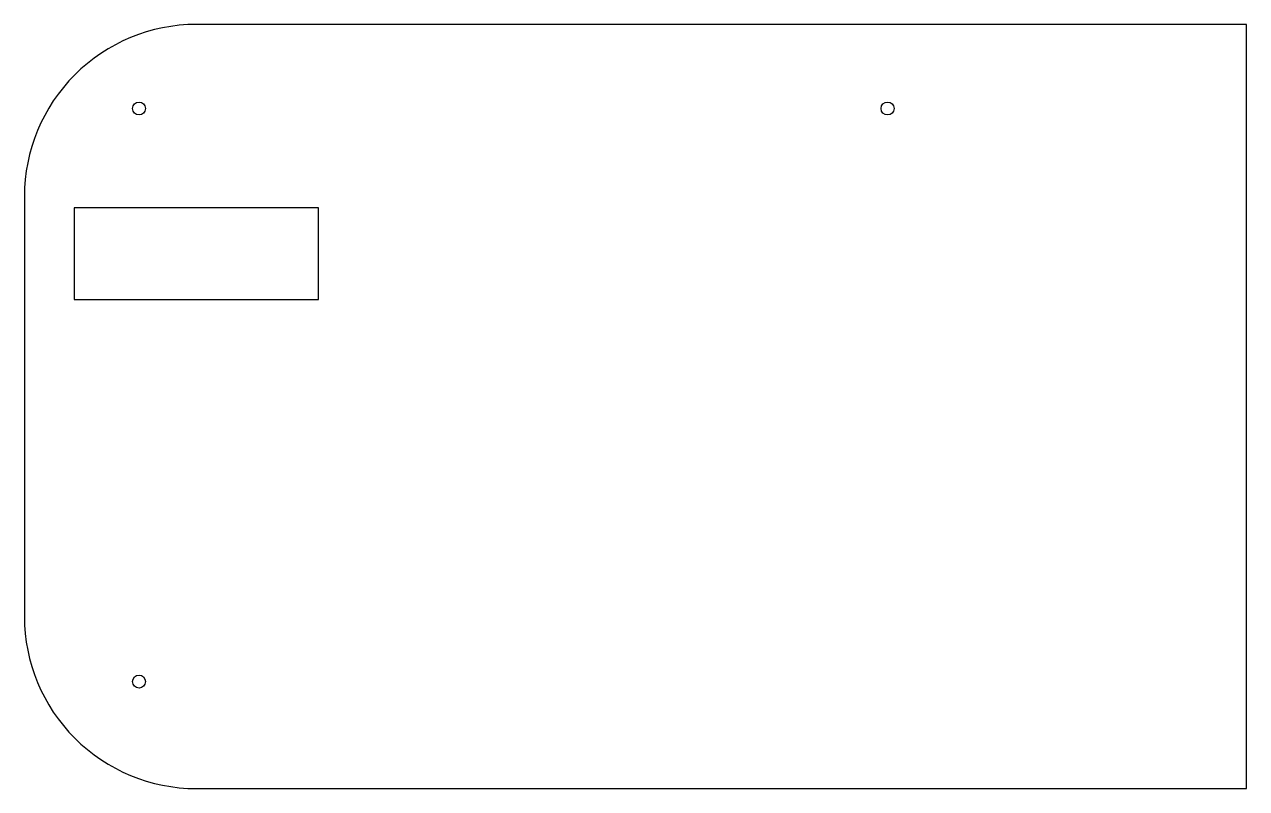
# Model space of a CAD drawing. Header units: millimetres. Extents: x 0 to 320, y 0 to 200.
import ezdxf

# ---------------------------------------------------------------- set-up
doc = ezdxf.new("R2010")
doc.units = ezdxf.units.MM
doc.layers.add('CUT_INNER', color=1, linetype='Continuous')
doc.layers.add('CUT_OUTER', color=7, linetype='Continuous')

msp = doc.modelspace()

# ---------------------------------------------------------------- linework, layer by layer
at = {"layer": 'CUT_INNER'}
msp.add_lwpolyline([(13, 128), (77, 128), (77, 152), (13, 152)], close=True, dxfattribs=at)
for centre in [(30, 178), (226, 178), (30, 28)]:
    msp.add_circle(centre, 1.7, dxfattribs=at)
at = {"layer": 'CUT_OUTER'}
msp.add_lwpolyline([(45, 0), (320, 0), (320, 200), (45, 200, 0.414214), (0, 155), (0, 45, 0.414214)], format="xyb", close=True, dxfattribs=at)

doc.saveas('drawing.dxf')
